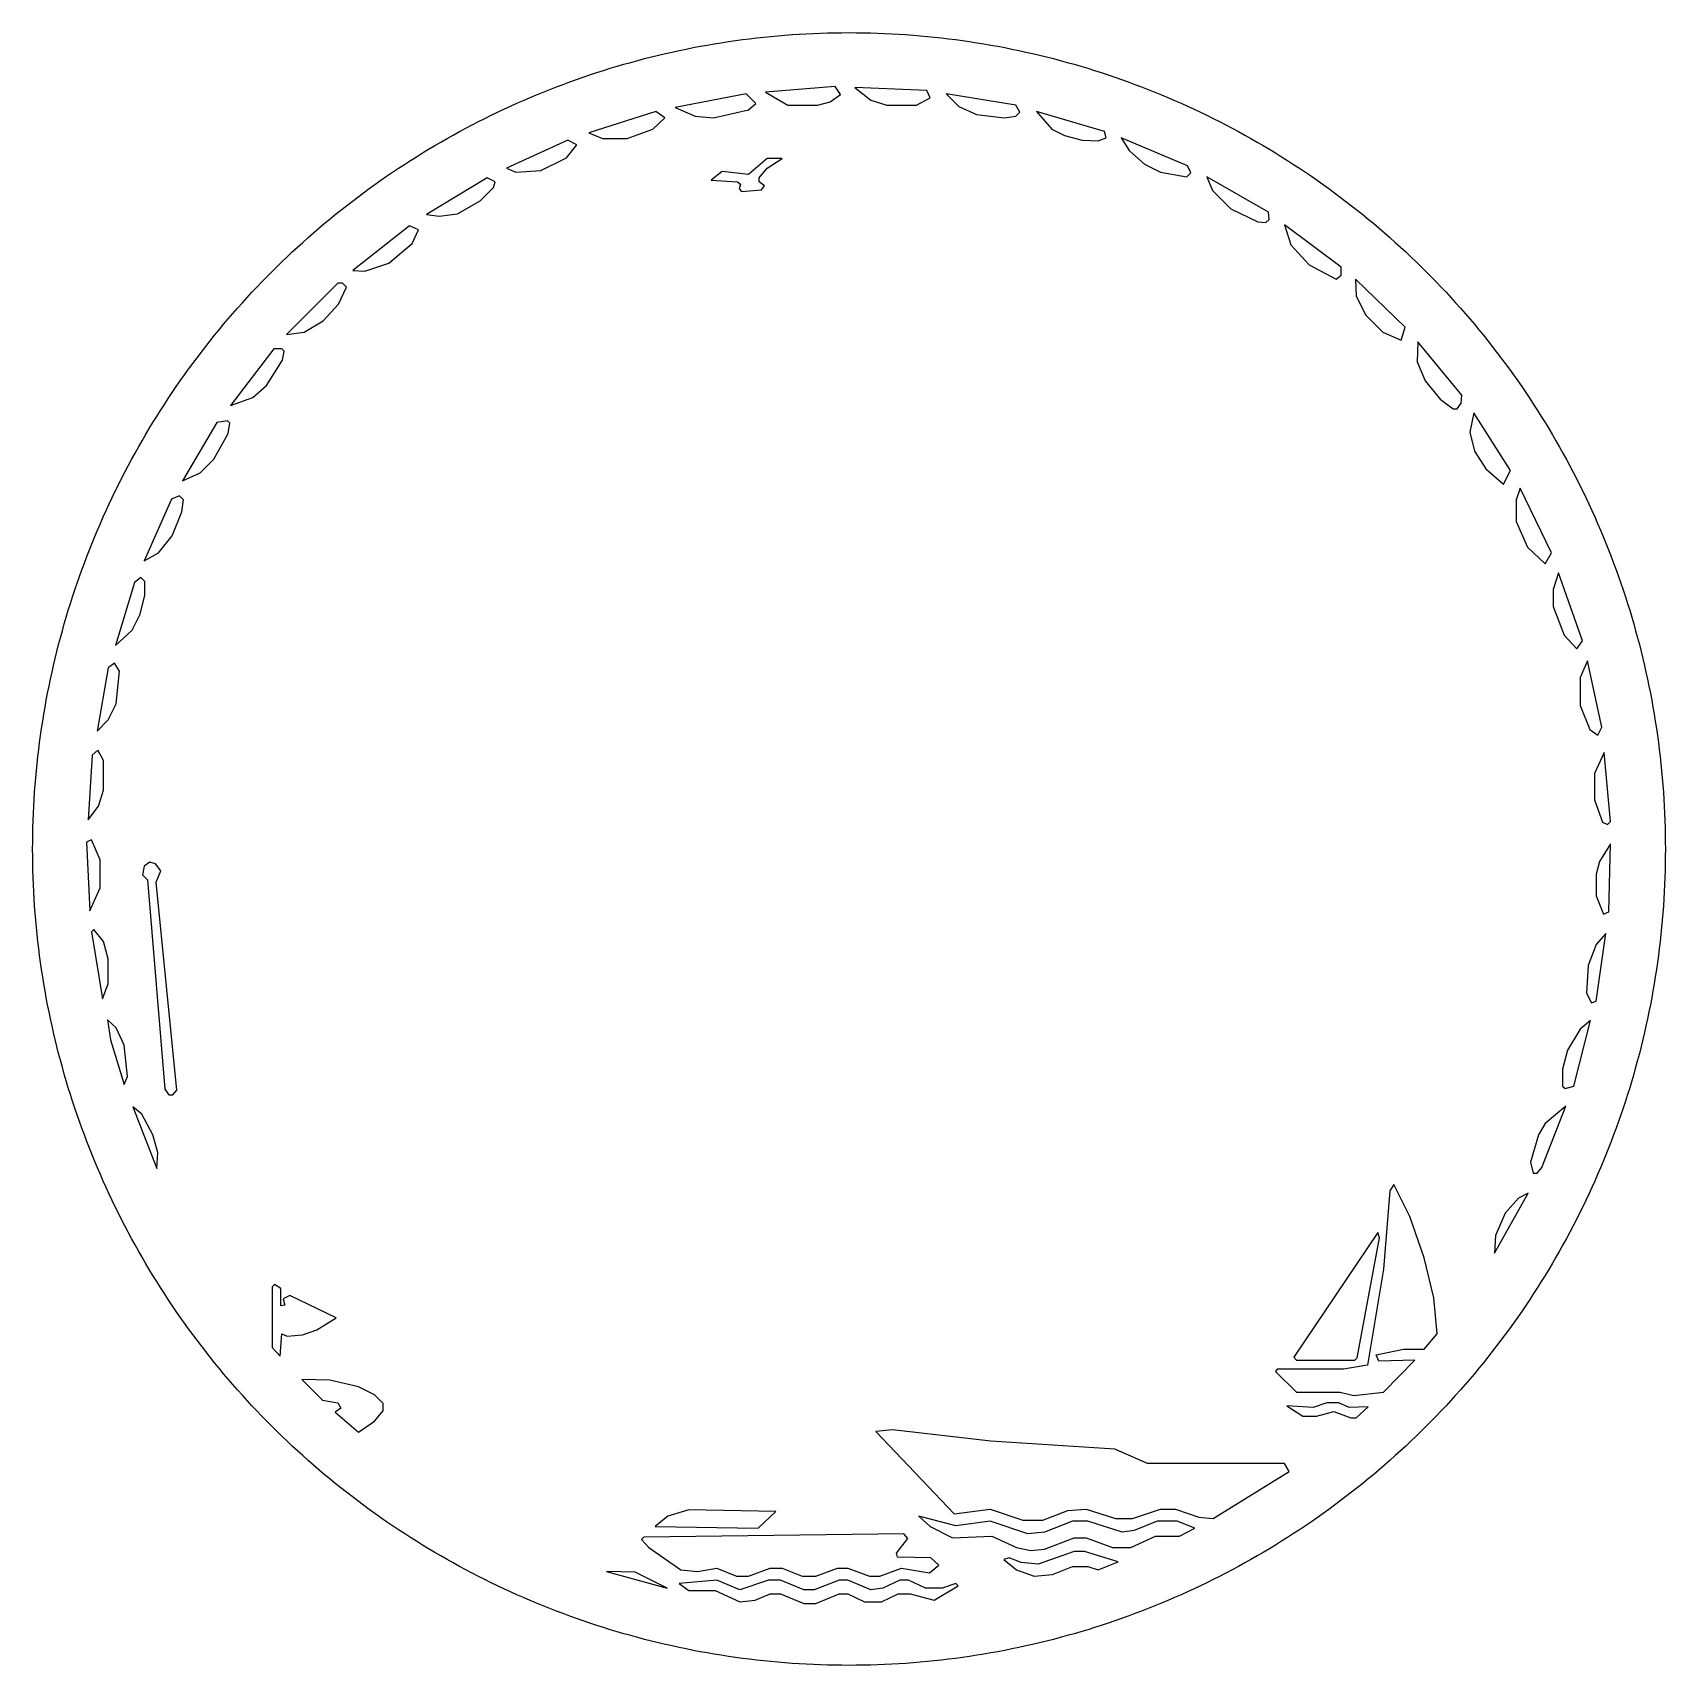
# Model space of a CAD drawing. Header units: millimetres. Extents: x 0 to 305, y 0 to 305.
import ezdxf

# ---------------------------------------------------------------- set-up
doc = ezdxf.new("R2010")
doc.units = ezdxf.units.MM

msp = doc.modelspace()

# ---------------------------------------------------------------- linework, layer by layer
at = {"layer": 'ALIGN'}
msp.add_lwpolyline([(304.8, 152.4), (304.7942, 151.0701), (304.7768, 149.7403), (304.7478, 148.4106), (304.7072, 147.0813), (304.6549, 145.7524), (304.5911, 144.424), (304.5157, 143.0962), (304.4288, 141.7691), (304.3302, 140.4428), (304.2201, 139.1175), (304.0984, 137.7931), (303.9651, 136.4699), (303.8204, 135.1478), (303.664, 133.8271), (303.4962, 132.5078), (303.3169, 131.19), (303.126, 129.8738), (302.9237, 128.5594), (302.7099, 127.2467), (302.4847, 125.936), (302.248, 124.6273), (302, 123.3207), (301.7405, 122.0163), (301.4697, 120.7143), (301.1875, 119.4146), (300.894, 118.1175), (300.5892, 116.8229), (300.2731, 115.5311), (299.9457, 114.2421), (299.6071, 112.956), (299.2573, 111.6729), (298.8963, 110.3929), (298.5241, 109.1161), (298.1408, 107.8426), (297.7465, 106.5724), (297.341, 105.3058), (296.9245, 104.0428), (296.497, 102.7834), (296.0586, 101.5278), (295.6092, 100.2761), (295.1488, 99.0284), (294.6777, 97.7847), (294.1956, 96.5452), (293.7028, 95.31), (293.1992, 94.079), (292.6849, 92.8526), (292.16, 91.6306), (291.6243, 90.4133), (291.0781, 89.2007), (290.5213, 87.993), (289.954, 86.7901), (289.3762, 85.5922), (288.788, 84.3995), (288.1894, 83.2118), (287.5805, 82.0295), (286.9612, 80.8525), (286.3317, 79.681), (285.692, 78.515), (285.0422, 77.3546), (284.3823, 76.2), (283.7123, 75.0512), (283.0323, 73.9082), (282.3424, 72.7712), (281.6425, 71.6403), (280.9329, 70.5155), (280.2134, 69.397), (279.4842, 68.2848), (278.7453, 67.179), (277.9968, 66.0797), (277.2388, 64.987), (276.4712, 63.9009), (275.6942, 62.8215), (274.9078, 61.749), (274.1121, 60.6834), (273.307, 59.6248), (272.4928, 58.5732), (271.6695, 57.5288), (270.837, 56.4916), (269.9956, 55.4617), (269.1452, 54.4392), (268.2859, 53.4241), (267.4177, 52.4166), (266.5409, 51.4167), (265.6553, 50.4245), (264.7611, 49.4401), (263.8583, 48.4634), (262.9471, 47.4948), (262.0274, 46.5341), (261.0994, 45.5814), (260.1631, 44.6369), (259.2186, 43.7006), (258.2659, 42.7726), (257.3052, 41.8529), (256.3366, 40.9417), (255.3599, 40.0389), (254.3755, 39.1447), (253.3833, 38.2591), (252.3834, 37.3823), (251.3759, 36.5141), (250.3608, 35.6548), (249.3383, 34.8044), (248.3084, 33.963), (247.2712, 33.1305), (246.2268, 32.3072), (245.1752, 31.493), (244.1166, 30.6879), (243.051, 29.8922), (241.9785, 29.1058), (240.8991, 28.3288), (239.813, 27.5612), (238.7203, 26.8032), (237.621, 26.0547), (236.5152, 25.3158), (235.403, 24.5866), (234.2845, 23.8671), (233.1597, 23.1575), (232.0288, 22.4576), (230.8918, 21.7677), (229.7488, 21.0877), (228.6, 20.4177), (227.4454, 19.7578), (226.285, 19.108), (225.119, 18.4683), (223.9475, 17.8388), (222.7705, 17.2195), (221.5882, 16.6106), (220.4005, 16.012), (219.2078, 15.4238), (218.0099, 14.846), (216.807, 14.2787), (215.5993, 13.7219), (214.3867, 13.1757), (213.1694, 12.64), (211.9474, 12.1151), (210.721, 11.6008), (209.49, 11.0972), (208.2548, 10.6044), (207.0153, 10.1223), (205.7716, 9.6512), (204.5239, 9.1908), (203.2722, 8.7414), (202.0166, 8.303), (200.7572, 7.8755), (199.4942, 7.459), (198.2276, 7.0535), (196.9574, 6.6592), (195.6839, 6.2759), (194.4071, 5.9037), (193.1271, 5.5427), (191.844, 5.1929), (190.5579, 4.8543), (189.2689, 4.5269), (187.9771, 4.2108), (186.6825, 3.906), (185.3854, 3.6125), (184.0857, 3.3303), (182.7837, 3.0595), (181.4793, 2.8), (180.1727, 2.552), (178.864, 2.3153), (177.5533, 2.0901), (176.2406, 1.8763), (174.9262, 1.674), (173.61, 1.4831), (172.2922, 1.3038), (170.9729, 1.136), (169.6522, 0.9796), (168.3301, 0.8349), (167.0069, 0.7016), (165.6825, 0.5799), (164.3572, 0.4698), (163.0309, 0.3712), (161.7038, 0.2843), (160.376, 0.2089), (159.0476, 0.1451), (157.7187, 0.0928), (156.3894, 0.0522), (155.0597, 0.0232), (153.7299, 0.0058), (152.4, 0), (151.0701, 0.0058), (149.7403, 0.0232), (148.4106, 0.0522), (147.0813, 0.0928), (145.7524, 0.1451), (144.424, 0.2089), (143.0962, 0.2843), (141.7691, 0.3712), (140.4428, 0.4698), (139.1175, 0.5799), (137.7931, 0.7016), (136.4699, 0.8349), (135.1478, 0.9796), (133.8271, 1.136), (132.5078, 1.3038), (131.19, 1.4831), (129.8738, 1.674), (128.5594, 1.8763), (127.2467, 2.0901), (125.936, 2.3153), (124.6273, 2.552), (123.3207, 2.8), (122.0163, 3.0595), (120.7143, 3.3303), (119.4146, 3.6125), (118.1175, 3.906), (116.8229, 4.2108), (115.5311, 4.5269), (114.2421, 4.8543), (112.956, 5.1929), (111.6729, 5.5427), (110.3929, 5.9037), (109.1161, 6.2759), (107.8426, 6.6592), (106.5724, 7.0535), (105.3058, 7.459), (104.0428, 7.8755), (102.7834, 8.303), (101.5278, 8.7414), (100.2761, 9.1908), (99.0284, 9.6512), (97.7847, 10.1223), (96.5452, 10.6044), (95.31, 11.0972), (94.079, 11.6008), (92.8526, 12.1151), (91.6306, 12.64), (90.4133, 13.1757), (89.2007, 13.7219), (87.993, 14.2787), (86.7901, 14.846), (85.5922, 15.4238), (84.3995, 16.012), (83.2118, 16.6106), (82.0295, 17.2195), (80.8525, 17.8388), (79.681, 18.4683), (78.515, 19.108), (77.3546, 19.7578), (76.2, 20.4177), (75.0512, 21.0877), (73.9082, 21.7677), (72.7712, 22.4576), (71.6403, 23.1575), (70.5155, 23.8671), (69.397, 24.5866), (68.2848, 25.3158), (67.179, 26.0547), (66.0797, 26.8032), (64.987, 27.5612), (63.9009, 28.3288), (62.8215, 29.1058), (61.749, 29.8922), (60.6834, 30.6879), (59.6248, 31.493), (58.5732, 32.3072), (57.5288, 33.1305), (56.4916, 33.963), (55.4617, 34.8044), (54.4392, 35.6548), (53.4241, 36.5141), (52.4166, 37.3823), (51.4167, 38.2591), (50.4245, 39.1447), (49.4401, 40.0389), (48.4634, 40.9417), (47.4948, 41.8529), (46.5341, 42.7726), (45.5814, 43.7006), (44.6369, 44.6369), (43.7006, 45.5814), (42.7726, 46.5341), (41.8529, 47.4948), (40.9417, 48.4634), (40.0389, 49.4401), (39.1447, 50.4245), (38.2591, 51.4167), (37.3823, 52.4166), (36.5141, 53.4241), (35.6548, 54.4392), (34.8044, 55.4617), (33.963, 56.4916), (33.1305, 57.5288), (32.3072, 58.5732), (31.493, 59.6248), (30.6879, 60.6834), (29.8922, 61.749), (29.1058, 62.8215), (28.3288, 63.9009), (27.5612, 64.987), (26.8032, 66.0797), (26.0547, 67.179), (25.3158, 68.2848), (24.5866, 69.397), (23.8671, 70.5155), (23.1575, 71.6403), (22.4576, 72.7712), (21.7677, 73.9082), (21.0877, 75.0512), (20.4177, 76.2), (19.7578, 77.3546), (19.108, 78.515), (18.4683, 79.681), (17.8388, 80.8525), (17.2195, 82.0295), (16.6106, 83.2118), (16.012, 84.3995), (15.4238, 85.5922), (14.846, 86.7901), (14.2787, 87.993), (13.7219, 89.2007), (13.1757, 90.4133), (12.64, 91.6306), (12.1151, 92.8526), (11.6008, 94.079), (11.0972, 95.31), (10.6044, 96.5452), (10.1223, 97.7847), (9.6512, 99.0284), (9.1908, 100.2761), (8.7414, 101.5278), (8.303, 102.7834), (7.8755, 104.0428), (7.459, 105.3058), (7.0535, 106.5724), (6.6592, 107.8426), (6.2759, 109.1161), (5.9037, 110.3929), (5.5427, 111.6729), (5.1929, 112.956), (4.8543, 114.2421), (4.5269, 115.5311), (4.2108, 116.8229), (3.906, 118.1175), (3.6125, 119.4146), (3.3303, 120.7143), (3.0595, 122.0163), (2.8, 123.3207), (2.552, 124.6273), (2.3153, 125.936), (2.0901, 127.2467), (1.8763, 128.5594), (1.674, 129.8738), (1.4831, 131.19), (1.3038, 132.5078), (1.136, 133.8271), (0.9796, 135.1478), (0.8349, 136.4699), (0.7016, 137.7931), (0.5799, 139.1175), (0.4698, 140.4428), (0.3712, 141.7691), (0.2843, 143.0962), (0.2089, 144.424), (0.1451, 145.7524), (0.0928, 147.0813), (0.0522, 148.4106), (0.0232, 149.7403), (0.0058, 151.0701), (0, 152.4), (0.0058, 153.7299), (0.0232, 155.0597), (0.0522, 156.3894), (0.0928, 157.7187), (0.1451, 159.0476), (0.2089, 160.376), (0.2843, 161.7038), (0.3712, 163.0309), (0.4698, 164.3572), (0.5799, 165.6825), (0.7016, 167.0069), (0.8349, 168.3301), (0.9796, 169.6522), (1.136, 170.9729), (1.3038, 172.2922), (1.4831, 173.61), (1.674, 174.9262), (1.8763, 176.2406), (2.0901, 177.5533), (2.3153, 178.864), (2.552, 180.1727), (2.8, 181.4793), (3.0595, 182.7837), (3.3303, 184.0857), (3.6125, 185.3854), (3.906, 186.6825), (4.2108, 187.9771), (4.5269, 189.2689), (4.8543, 190.5579), (5.1929, 191.844), (5.5427, 193.1271), (5.9037, 194.4071), (6.2759, 195.6839), (6.6592, 196.9574), (7.0535, 198.2276), (7.459, 199.4942), (7.8755, 200.7572), (8.303, 202.0166), (8.7414, 203.2722), (9.1908, 204.5239), (9.6512, 205.7716), (10.1223, 207.0153), (10.6044, 208.2548), (11.0972, 209.49), (11.6008, 210.721), (12.1151, 211.9474), (12.64, 213.1694), (13.1757, 214.3867), (13.7219, 215.5993), (14.2787, 216.807), (14.846, 218.0099), (15.4238, 219.2078), (16.012, 220.4005), (16.6106, 221.5882), (17.2195, 222.7705), (17.8388, 223.9475), (18.4683, 225.119), (19.108, 226.285), (19.7578, 227.4454), (20.4177, 228.6), (21.0877, 229.7488), (21.7677, 230.8918), (22.4576, 232.0288), (23.1575, 233.1597), (23.8671, 234.2845), (24.5866, 235.403), (25.3158, 236.5152), (26.0547, 237.621), (26.8032, 238.7203), (27.5612, 239.813), (28.3288, 240.8991), (29.1058, 241.9785), (29.8922, 243.051), (30.6879, 244.1166), (31.493, 245.1752), (32.3072, 246.2268), (33.1305, 247.2712), (33.963, 248.3084), (34.8044, 249.3383), (35.6548, 250.3608), (36.5141, 251.3759), (37.3823, 252.3834), (38.2591, 253.3833), (39.1447, 254.3755), (40.0389, 255.3599), (40.9417, 256.3366), (41.8529, 257.3052), (42.7726, 258.2659), (43.7006, 259.2186), (44.6369, 260.1631), (45.5814, 261.0994), (46.5341, 262.0274), (47.4948, 262.9471), (48.4634, 263.8583), (49.4401, 264.7611), (50.4245, 265.6553), (51.4167, 266.5409), (52.4166, 267.4177), (53.4241, 268.2859), (54.4392, 269.1452), (55.4617, 269.9956), (56.4916, 270.837), (57.5288, 271.6695), (58.5732, 272.4928), (59.6248, 273.307), (60.6834, 274.1121), (61.749, 274.9078), (62.8215, 275.6942), (63.9009, 276.4712), (64.987, 277.2388), (66.0797, 277.9968), (67.179, 278.7453), (68.2848, 279.4842), (69.397, 280.2134), (70.5155, 280.9329), (71.6403, 281.6425), (72.7712, 282.3424), (73.9082, 283.0323), (75.0512, 283.7123), (76.2, 284.3823), (77.3546, 285.0422), (78.515, 285.692), (79.681, 286.3317), (80.8525, 286.9612), (82.0295, 287.5805), (83.2118, 288.1894), (84.3995, 288.788), (85.5922, 289.3762), (86.7901, 289.954), (87.993, 290.5213), (89.2007, 291.0781), (90.4133, 291.6243), (91.6306, 292.16), (92.8526, 292.6849), (94.079, 293.1992), (95.31, 293.7028), (96.5452, 294.1956), (97.7847, 294.6777), (99.0284, 295.1488), (100.2761, 295.6092), (101.5278, 296.0586), (102.7834, 296.497), (104.0428, 296.9245), (105.3058, 297.341), (106.5724, 297.7465), (107.8426, 298.1408), (109.1161, 298.5241), (110.3929, 298.8963), (111.6729, 299.2573), (112.956, 299.6071), (114.2421, 299.9457), (115.5311, 300.2731), (116.8229, 300.5892), (118.1175, 300.894), (119.4146, 301.1875), (120.7143, 301.4697), (122.0163, 301.7405), (123.3207, 302), (124.6273, 302.248), (125.936, 302.4847), (127.2467, 302.7099), (128.5594, 302.9237), (129.8738, 303.126), (131.19, 303.3169), (132.5078, 303.4962), (133.8271, 303.664), (135.1478, 303.8204), (136.4699, 303.9651), (137.7931, 304.0984), (139.1175, 304.2201), (140.4428, 304.3302), (141.7691, 304.4288), (143.0962, 304.5157), (144.424, 304.5911), (145.7524, 304.6549), (147.0813, 304.7072), (148.4106, 304.7478), (149.7403, 304.7768), (151.0701, 304.7942), (152.4, 304.8), (153.7299, 304.7942), (155.0597, 304.7768), (156.3894, 304.7478), (157.7187, 304.7072), (159.0476, 304.6549), (160.376, 304.5911), (161.7038, 304.5157), (163.0309, 304.4288), (164.3572, 304.3302), (165.6825, 304.2201), (167.0069, 304.0984), (168.3301, 303.9651), (169.6522, 303.8204), (170.9729, 303.664), (172.2922, 303.4962), (173.61, 303.3169), (174.9262, 303.126), (176.2406, 302.9237), (177.5533, 302.7099), (178.864, 302.4847), (180.1727, 302.248), (181.4793, 302), (182.7837, 301.7405), (184.0857, 301.4697), (185.3854, 301.1875), (186.6825, 300.894), (187.9771, 300.5892), (189.2689, 300.2731), (190.5579, 299.9457), (191.844, 299.6071), (193.1271, 299.2573), (194.4071, 298.8963), (195.6839, 298.5241), (196.9574, 298.1408), (198.2276, 297.7465), (199.4942, 297.341), (200.7572, 296.9245), (202.0166, 296.497), (203.2722, 296.0586), (204.5239, 295.6092), (205.7716, 295.1488), (207.0153, 294.6777), (208.2548, 294.1956), (209.49, 293.7028), (210.721, 293.1992), (211.9474, 292.6849), (213.1694, 292.16), (214.3867, 291.6243), (215.5993, 291.0781), (216.807, 290.5213), (218.0099, 289.954), (219.2078, 289.3762), (220.4005, 288.788), (221.5882, 288.1894), (222.7705, 287.5805), (223.9475, 286.9612), (225.119, 286.3317), (226.285, 285.692), (227.4454, 285.0422), (228.6, 284.3823), (229.7488, 283.7123), (230.8918, 283.0323), (232.0288, 282.3424), (233.1597, 281.6425), (234.2845, 280.9329), (235.403, 280.2134), (236.5152, 279.4842), (237.621, 278.7453), (238.7203, 277.9968), (239.813, 277.2388), (240.8991, 276.4712), (241.9785, 275.6942), (243.051, 274.9078), (244.1166, 274.1121), (245.1752, 273.307), (246.2268, 272.4928), (247.2712, 271.6695), (248.3084, 270.837), (249.3383, 269.9956), (250.3608, 269.1452), (251.3759, 268.2859), (252.3834, 267.4177), (253.3833, 266.5409), (254.3755, 265.6553), (255.3599, 264.7611), (256.3366, 263.8583), (257.3052, 262.9471), (258.2659, 262.0274), (259.2186, 261.0994), (260.1631, 260.1631), (261.0994, 259.2186), (262.0274, 258.2659), (262.9471, 257.3052), (263.8583, 256.3366), (264.7611, 255.3599), (265.6553, 254.3755), (266.5409, 253.3833), (267.4177, 252.3834), (268.2859, 251.3759), (269.1452, 250.3608), (269.9956, 249.3383), (270.837, 248.3084), (271.6695, 247.2712), (272.4928, 246.2268), (273.307, 245.1752), (274.1121, 244.1166), (274.9078, 243.051), (275.6942, 241.9785), (276.4712, 240.8991), (277.2388, 239.813), (277.9968, 238.7203), (278.7453, 237.621), (279.4842, 236.5152), (280.2134, 235.403), (280.9329, 234.2845), (281.6425, 233.1597), (282.3424, 232.0288), (283.0323, 230.8918), (283.7123, 229.7488), (284.3823, 228.6), (285.0422, 227.4454), (285.692, 226.285), (286.3317, 225.119), (286.9612, 223.9475), (287.5805, 222.7705), (288.1894, 221.5882), (288.788, 220.4005), (289.3762, 219.2078), (289.954, 218.0099), (290.5213, 216.807), (291.0781, 215.5993), (291.6243, 214.3867), (292.16, 213.1694), (292.6849, 211.9474), (293.1992, 210.721), (293.7028, 209.49), (294.1956, 208.2548), (294.6777, 207.0153), (295.1488, 205.7716), (295.6092, 204.5239), (296.0586, 203.2722), (296.497, 202.0166), (296.9245, 200.7572), (297.341, 199.4942), (297.7465, 198.2276), (298.1408, 196.9574), (298.5241, 195.6839), (298.8963, 194.4071), (299.2573, 193.1271), (299.6071, 191.844), (299.9457, 190.5579), (300.2731, 189.2689), (300.5892, 187.9771), (300.894, 186.6825), (301.1875, 185.3854), (301.4697, 184.0857), (301.7405, 182.7837), (302, 181.4793), (302.248, 180.1727), (302.4847, 178.864), (302.7099, 177.5533), (302.9237, 176.2406), (303.126, 174.9262), (303.3169, 173.61), (303.4962, 172.2922), (303.664, 170.9729), (303.8204, 169.6522), (303.9651, 168.3301), (304.0984, 167.0069), (304.2201, 165.6825), (304.3302, 164.3572), (304.4288, 163.0309), (304.5157, 161.7038), (304.5911, 160.376), (304.6549, 159.0476), (304.7072, 157.7187), (304.7478, 156.3894), (304.7768, 155.0597), (304.7942, 153.7299)], close=True, dxfattribs=at)
at = {"layer": 'CUT_INNER'}
for points in [[(135.0106, 291.59), (133.2194, 293.3812), (119.9348, 290.8437), (123.6664, 289.2018), (127.0995, 288.9032), (133.6672, 290.3959)], [(150.8327, 293.2319), (149.7879, 294.7246), (136.8018, 293.6797), (140.9812, 291.2915), (146.504, 291.2915), (148.8923, 291.8885)], [(153.5195, 294.5753), (156.5048, 292.1871), (159.4901, 291.2915), (165.0129, 291.2915), (167.5504, 292.6349), (166.9534, 293.9783)], [(170.5357, 293.3812), (172.924, 290.9929), (176.2078, 289.5003), (181.4321, 288.9032), (183.5218, 289.2018), (184.2682, 289.9481), (183.5218, 291.2915)], [(117.9943, 288.9032), (116.3524, 290.0974), (103.8141, 286.0672), (106.3516, 285.0223), (110.9788, 285.0223), (115.7553, 286.8135)], [(187.4027, 290.0974), (190.2388, 286.8135), (192.627, 285.6194), (195.9109, 284.7238), (198.8962, 284.5745), (200.3888, 285.1716), (200.0903, 286.3657)], [(101.5751, 283.8282), (99.9332, 284.7238), (88.4398, 279.4995), (90.231, 278.7532), (94.8582, 279.0517), (99.6347, 281.44)], [(203.2249, 285.1716), (204.7175, 282.7833), (207.5536, 280.2458), (210.5389, 278.7532), (215.4646, 277.8576), (216.211, 278.6039), (215.6139, 279.9473)], [(139.9363, 281.2907), (137.1003, 281.2907), (133.6672, 278.3054), (128.7414, 278.9024), (126.6517, 277.2605), (131.5775, 276.962), (132.1745, 276.5142), (131.876, 275.6186), (132.3238, 275.1708), (136.0554, 275.4693), (136.6525, 276.2157), (135.6076, 276.962), (135.6076, 277.7083), (137.1003, 279.4995)], [(86.35, 276.962), (84.8574, 277.7083), (73.5132, 270.8421), (75.9015, 270.5436), (79.3346, 270.9914), (83.514, 273.3796), (86.0515, 275.9171)], [(219.1963, 277.8576), (220.2411, 275.3201), (223.6742, 271.887), (228.7493, 269.4987), (230.2419, 269.3495), (230.839, 269.9465), (230.6897, 271.2899)], [(72.0206, 268.0061), (70.3786, 268.7524), (59.7808, 260.3935), (62.0198, 260.2443), (66.4977, 261.7369), (70.8264, 265.4686)], [(233.675, 268.9017), (234.8691, 265.17), (238.3023, 261.4384), (243.3773, 258.7516), (244.2729, 259.4979), (244.2729, 260.9906)], [(58.5867, 257.259), (57.8404, 258.0053), (56.9448, 258.0053), (47.3918, 248.4523), (50.6756, 248.9001), (54.258, 250.9898), (57.094, 254.1244)], [(246.9596, 258.7516), (247.1089, 255.617), (248.9001, 252.0347), (252.0347, 248.9001), (255.4678, 247.4074), (256.2141, 249.7957)], [(258.6024, 247.1089), (258.4531, 243.3773), (259.9457, 239.7949), (262.7818, 236.3618), (265.17, 234.5706), (265.9164, 234.5706), (266.6627, 235.6155), (266.8119, 237.1081)], [(46.4962, 245.7655), (45.0035, 245.7655), (36.9432, 235.1677), (41.1226, 236.6603), (43.6601, 238.8993), (46.6454, 243.6758), (46.944, 245.3177)], [(36.3461, 232.3316), (34.4057, 232.0331), (27.9873, 221.1367), (31.2711, 222.6294), (33.8086, 225.1669), (36.4954, 229.9434), (36.7939, 231.8838)], [(269.0509, 233.8243), (268.3046, 230.2419), (269.2002, 226.6595), (271.2899, 223.3757), (274.5738, 220.5397), (275.9171, 223.0772)], [(277.7083, 219.7933), (276.962, 217.5544), (276.962, 213.5242), (279.0517, 208.7477), (282.3356, 205.6131), (283.5297, 207.7028)], [(27.3902, 218.3007), (25.8976, 217.7036), (20.8225, 206.2102), (23.5093, 207.7028), (26.0468, 210.8374), (27.838, 215.3154), (28.1365, 217.5544)], [(20.2255, 203.0756), (19.0313, 202.18), (15.449, 190.3881), (18.5835, 193.2241), (20.0762, 196.2094), (20.9718, 199.7918), (20.9718, 202.3293)], [(284.8731, 203.9712), (283.8282, 200.8366), (283.8282, 197.7021), (285.9179, 192.3285), (288.3062, 189.791), (289.351, 191.2836)], [(15.2997, 187.1042), (14.1056, 186.2086), (12.0159, 174.4167), (14.1056, 176.5064), (15.5982, 179.4917), (16.1953, 185.6116)], [(290.2466, 187.552), (288.9032, 184.4174), (288.9032, 179.1931), (290.6944, 174.7152), (292.1871, 173.6703), (292.9334, 175.163)], [(12.1651, 170.8343), (11.1203, 169.9387), (10.3739, 157.8482), (12.3144, 160.3857), (13.21, 163.371), (13.21, 168.8938)], [(293.3812, 170.3865), (291.59, 166.5056), (291.59, 161.5798), (293.0827, 157.4004), (293.9783, 156.9526), (294.5753, 157.5497)], [(10.971, 154.1166), (10.0754, 153.6688), (10.6725, 140.8319), (12.6129, 145.1606), (12.6129, 150.3849)], [(294.5753, 153.3702), (292.4856, 150.0864), (291.8885, 147.6981), (291.8885, 143.668), (293.2319, 140.2349), (294.2768, 140.6827)], [(21.8674, 149.9371), (20.8225, 149.1908), (20.524, 147.5489), (21.4196, 146.6533), (24.7034, 107.5457), (25.4498, 106.5009), (26.1961, 106.5009), (26.9424, 107.3965), (23.0615, 146.2055), (23.9571, 148.2952), (22.9122, 149.6386)], [(11.4188, 137.3988), (10.971, 136.951), (13.0607, 124.4127), (14.1056, 127.2488), (14.1056, 131.876), (13.21, 135.1598)], [(293.6797, 136.6525), (291.8885, 134.5628), (290.3959, 130.6819), (290.0974, 125.4576), (290.9929, 123.6664), (291.8885, 123.9649)], [(13.9563, 120.5318), (14.5534, 116.8002), (17.0909, 108.4413), (17.688, 109.934), (17.0909, 115.7553), (15.5982, 119.0392)], [(290.8437, 120.3826), (288.9032, 118.7406), (286.515, 114.8597), (285.6194, 111.2774), (285.6194, 108.1428), (286.0672, 107.695), (287.7091, 108.1428)], [(18.7328, 104.2619), (23.2108, 92.7685), (23.36, 95.7538), (22.4644, 99.0376), (20.3747, 102.9185)], [(286.2165, 104.4112), (282.3356, 101.1273), (281.1414, 99.0376), (279.6488, 93.9626), (280.0966, 91.8729), (280.8429, 91.8729), (281.7385, 92.9177)], [(254.1244, 89.7832), (253.3781, 88.589), (252.1839, 73.961), (249.1986, 56.0492), (244.7207, 55.3028), (232.3316, 55.3028), (232.0331, 54.855), (235.914, 50.9741), (244.1236, 50.9741), (246.6611, 50.3771), (252.1839, 50.9741), (258.0053, 56.9448), (251.2883, 56.7955), (250.8405, 57.9896), (255.9156, 59.0345), (259.7965, 59.0345), (262.1847, 61.8705), (261.5877, 68.5875), (259.7965, 76.0507), (257.1097, 83.8125)], [(279.201, 88.1412), (277.4098, 87.2456), (274.8723, 84.4096), (273.0811, 80.2302), (272.9318, 76.9463)], [(251.1391, 80.8272), (235.4662, 57.5418), (235.914, 56.9448), (246.8104, 56.9448), (247.2582, 57.3926), (251.4376, 79.7824)], [(45.1528, 71.125), (44.705, 70.6772), (44.705, 59.333), (46.1976, 57.6911), (46.4962, 61.8705), (47.541, 61.4227), (50.3771, 61.7213), (53.0639, 62.6168), (56.6462, 64.8558), (47.9888, 69.0353), (46.7947, 68.4382), (47.0932, 67.2441), (46.3469, 67.0948), (46.3469, 70.3786)], [(50.2278, 53.3624), (54.1087, 49.4815), (56.9448, 49.0337), (57.5418, 47.9888), (56.497, 47.2425), (60.8257, 43.5109), (63.811, 45.6006), (65.4529, 47.541), (65.4529, 48.8844), (63.811, 50.5263), (60.8257, 52.019), (55.4521, 53.2131)], [(234.1228, 48.4366), (237.1081, 46.4962), (239.6456, 46.4962), (242.9295, 47.3918), (246.0641, 46.1976), (247.1089, 46.1976), (249.3479, 48.2874), (245.7655, 48.1381), (243.8251, 49.0337), (241.5861, 49.0337), (239.0486, 48.1381)], [(157.4004, 43.6601), (172.0284, 28.2858), (178.7453, 29.1814), (184.8652, 27.0917), (188.5969, 27.0917), (193.2241, 28.8829), (196.6572, 29.1814), (202.18, 27.3902), (205.3146, 27.3902), (210.5389, 29.1814), (213.3749, 29.1814), (217.7036, 27.6887), (220.3904, 27.3902), (234.5706, 36.1969), (233.675, 37.6895), (208.1506, 37.6895), (202.0308, 40.3763), (178.8946, 41.869), (160.535, 43.9587)], [(116.2031, 25.8976), (135.4584, 25.599), (138.7422, 28.7336), (122.4723, 29.0321), (118.5914, 27.838)], [(165.4607, 27.838), (167.5504, 25.8976), (171.7299, 23.8078), (179.0439, 24.1064), (183.6711, 22.0167), (186.3579, 21.4196), (188.8954, 21.7181), (194.4182, 23.8078), (196.6572, 23.8078), (201.583, 22.0167), (205.0161, 22.0167), (209.6433, 24.1064), (214.1213, 24.1064), (216.9573, 25.599), (213.6735, 26.9424), (209.9418, 26.9424), (205.6131, 25.1512), (203.3741, 24.8527), (196.9557, 26.9424), (194.1197, 26.9424), (188.8954, 24.8527), (185.7608, 24.5542), (178.7453, 26.9424), (172.3269, 26.0468)], [(169.1924, 18.7328), (167.6997, 20.0762), (161.4306, 20.2255), (161.2813, 20.9718), (163.371, 23.6586), (162.6247, 24.5542), (114.1134, 23.9571), (113.6656, 23.5093), (115.009, 22.0167), (120.9796, 17.8372), (124.1142, 17.5387), (127.6966, 18.1357), (131.4282, 16.6431), (133.6672, 16.6431), (137.6974, 18.1357), (139.9363, 18.1357), (143.668, 16.6431), (146.2055, 16.6431), (150.2357, 18.1357), (152.1761, 18.1357), (156.2063, 16.6431), (158.1467, 16.6431), (162.1769, 18.1357), (167.4012, 17.2402)], [(202.6278, 19.3299), (196.3587, 21.2703), (194.4182, 21.2703), (187.7013, 18.8821), (184.5667, 19.1806), (182.3277, 20.0762), (181.2829, 19.7777), (183.6711, 17.8372), (186.9549, 16.6431), (190.3881, 16.9416), (194.1197, 18.4343), (196.9557, 18.4343), (198.8962, 17.8372)], [(107.0979, 17.5387), (118.4421, 14.4041), (112.4715, 17.3894)], [(120.6811, 15.2997), (122.4723, 13.9563), (127.398, 13.9563), (132.0253, 11.8666), (134.8613, 12.1651), (137.6974, 13.3593), (139.6378, 13.3593), (143.9665, 11.5681), (146.2055, 11.5681), (150.5342, 13.3593), (152.1761, 13.3593), (155.3107, 11.8666), (158.4452, 11.8666), (161.5798, 13.3593), (163.8188, 13.3593), (168.2968, 12.1651), (172.7747, 14.8519), (172.3269, 15.2997), (169.7894, 14.4041), (166.6548, 14.4041), (163.5203, 15.8968), (161.8784, 15.8968), (158.7438, 14.4041), (156.5048, 14.1056), (152.1761, 15.8968), (150.5342, 15.8968), (145.907, 14.1056), (143.9665, 14.1056), (139.6378, 15.8968), (137.3988, 15.8968), (132.0253, 14.1056), (127.6966, 15.8968)]]:
    msp.add_lwpolyline(points, close=True, dxfattribs=at)

doc.saveas('drawing.dxf')
